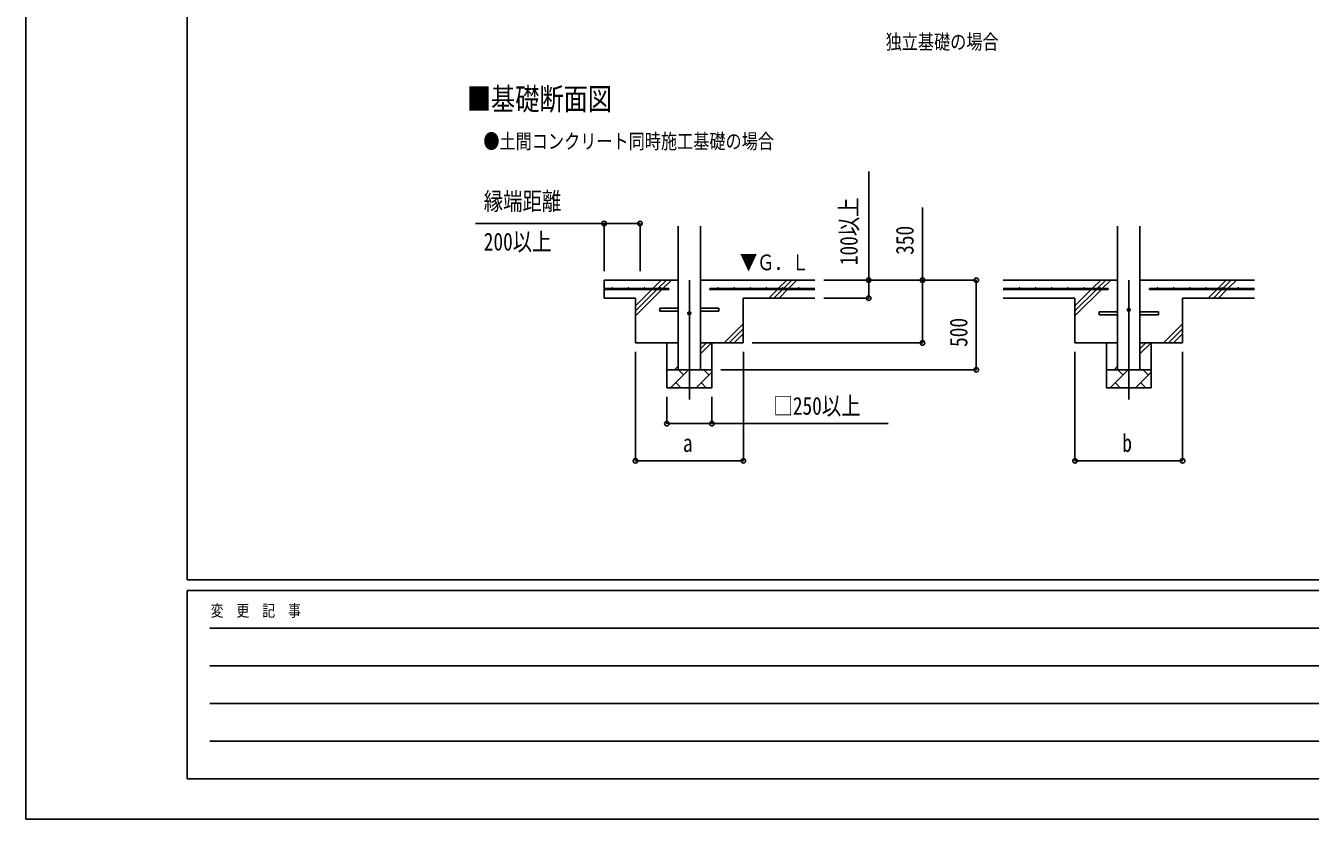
# Model space of a CAD drawing. Units: millimetres, scale not verified. Extents: x -12615 to 12615, y -8910 to 8910.
# Drawn here: x -12615 to -5453, y -8910 to -4487 of the extents above; entities that cross this region are included whole.
import ezdxf
from ezdxf.enums import TextEntityAlignment as Align

# ---------------------------------------------------------------- set-up
doc = ezdxf.new("R2010")
doc.units = ezdxf.units.MM
doc.header["$LTSCALE"] = 40
for name, color, linetype in [('0-2_USER1', 3, 'Continuous'), ('0-4_YKK_12', 2, 'Continuous'), ('0-5_YKK_13', 4, 'Continuous'), ('0-6_YKK_A1', 4, 'Continuous'), ('0-7_YKK_D', 6, 'Continuous'), ('0-8_YKK_ZWAK', 7, 'Continuous')]:
    doc.layers.add(name, color=color, linetype=linetype)
doc.styles.add('ＭＳ ゴシック', font='')
doc.styles.get('ＭＳ ゴシック').set_extended_font_data('MS Gothic')

msp = doc.modelspace()

# ---------------------------------------------------------------- linework, layer by layer
at = {"layer": '0-4_YKK_12'}
for p, q in [((-8914.94, -5905), (-8914.94, -6570.95)), ((-6464.94, -5905), (-6464.94, -6570.95))]:
    msp.add_line(p, q, dxfattribs=at)
at = {"layer": '0-5_YKK_13'}
for p, q in [((-9079.94, -6062), (-8977.44, -6062)), ((-9079.94, -6078), (-9079.94, -6062)), ((-9079.94, -6078), (-8977.44, -6078)), ((-8852.44, -6062), (-8749.94, -6062)), ((-8852.44, -6078), (-8749.94, -6078)), ((-8749.94, -6062), (-8749.94, -6078)), ((-6629.94, -6082), (-6527.44, -6082)), ((-6629.94, -6098), (-6629.94, -6082)), ((-6402.44, -6082), (-6299.94, -6082)), ((-6299.94, -6082), (-6299.94, -6098)), ((-6629.94, -6098), (-6527.44, -6098)), ((-6402.44, -6098), (-6299.94, -6098))]:
    msp.add_line(p, q, dxfattribs=at)
for centre in [(-8914.94, -6090), (-6464.94, -6070)]:
    msp.add_circle(centre, 8, dxfattribs=at)
at = {"layer": '0-6_YKK_A1'}
for p, q in [((-8977.44, -6405), (-8977.44, -5605)), ((-8852.44, -5605), (-8852.44, -6405)), ((-6527.44, -6405), (-6527.44, -5605)), ((-6402.44, -5605), (-6402.44, -6405)), ((-8977.44, -5905), (-9389.94, -5905)), ((-9389.94, -5905), (-9389.94, -6005)), ((-9119.01, -5952.5), (-9071.51, -5905)), ((-9090.72, -5952.5), (-9043.22, -5905)), ((-9062.44, -5952.5), (-9014.94, -5905)), ((-8214.94, -5905), (-8852.44, -5905)), ((-8419.01, -5952.5), (-8371.51, -5905)), ((-8390.72, -5952.5), (-8343.22, -5905)), ((-8362.44, -5952.5), (-8314.94, -5905)), ((-6527.44, -5905), (-7164.94, -5905)), ((-6669.01, -5952.5), (-6621.51, -5905)), ((-6640.72, -5952.5), (-6593.22, -5905)), ((-6612.44, -5952.5), (-6564.94, -5905)), ((-5764.94, -5905), (-6402.44, -5905)), ((-5969.01, -5952.5), (-5921.51, -5905)), ((-5940.72, -5952.5), (-5893.22, -5905)), ((-5912.44, -5952.5), (-5864.94, -5905)), ((-9029.94, -5952.5), (-9389.94, -5952.5)), ((-9029.94, -5957.5), (-9389.94, -5957.5)), ((-9214.94, -6005), (-9389.94, -6005)), ((-9214.94, -6105), (-9067.44, -5957.5)), ((-9214.94, -6048.43), (-9124.01, -5957.5)), ((-9214.94, -6076.72), (-9095.72, -5957.5)), ((-9214.94, -6005), (-9214.94, -6255)), ((-9029.94, -5952.5), (-9029.94, -5957.5)), ((-8799.94, -5952.5), (-8214.94, -5952.5)), ((-8799.94, -5952.5), (-8799.94, -5957.5)), ((-8799.94, -5957.5), (-8214.94, -5957.5)), ((-8214.94, -6005), (-8614.94, -6005)), ((-8614.94, -6005), (-8614.94, -6255)), ((-8471.51, -6005), (-8424.01, -5957.5)), ((-8443.22, -6005), (-8395.72, -5957.5)), ((-8414.94, -6005), (-8367.44, -5957.5)), ((-6579.94, -5952.5), (-7164.94, -5952.5)), ((-6579.94, -5957.5), (-7164.94, -5957.5)), ((-6764.94, -6005), (-7164.94, -6005)), ((-6764.94, -6105), (-6617.44, -5957.5)), ((-6764.94, -6048.43), (-6674.01, -5957.5)), ((-6764.94, -6076.72), (-6645.72, -5957.5)), ((-6764.94, -6005), (-6764.94, -6255)), ((-6579.94, -5952.5), (-6579.94, -5957.5)), ((-6349.94, -5952.5), (-5764.94, -5952.5)), ((-6349.94, -5952.5), (-6349.94, -5957.5)), ((-6349.94, -5957.5), (-5764.94, -5957.5)), ((-6164.94, -6005), (-6164.94, -6255)), ((-6164.94, -6005), (-5764.94, -6005)), ((-6021.51, -6005), (-5974.01, -5957.5)), ((-5993.22, -6005), (-5945.72, -5957.5)), ((-5964.94, -6005), (-5917.44, -5957.5)), ((-8721.51, -6255), (-8614.94, -6148.43)), ((-6271.51, -6255), (-6164.94, -6148.43)), ((-8693.22, -6255), (-8614.94, -6176.72)), ((-8664.94, -6255), (-8614.94, -6205)), ((-6243.22, -6255), (-6164.94, -6176.72)), ((-6214.94, -6255), (-6164.94, -6205)), ((-8977.44, -6255), (-9214.94, -6255)), ((-9039.94, -6255), (-9039.94, -6505)), ((-8852.44, -6316.67), (-8790.77, -6255)), ((-8852.44, -6288.38), (-8819.06, -6255)), ((-8614.94, -6255), (-8852.44, -6255)), ((-8789.94, -6255), (-8789.94, -6505)), ((-6527.44, -6255), (-6764.94, -6255)), ((-6589.94, -6255), (-6589.94, -6505)), ((-6402.44, -6316.67), (-6340.77, -6255)), ((-6402.44, -6288.38), (-6369.06, -6255)), ((-6164.94, -6255), (-6402.44, -6255)), ((-6339.94, -6255), (-6339.94, -6505)), ((-8789.94, -6405), (-9039.94, -6405)), ((-9019.2, -6505), (-8919.2, -6405)), ((-8997.34, -6405), (-8977.44, -6385.1)), ((-8947.76, -6433.55), (-8976.31, -6405)), ((-8877.78, -6505), (-8789.94, -6417.16)), ((-8806.34, -6433.55), (-8834.89, -6405)), ((-6339.94, -6405), (-6589.94, -6405)), ((-6569.2, -6505), (-6469.2, -6405)), ((-6547.34, -6405), (-6527.44, -6385.1)), ((-6497.76, -6433.55), (-6526.31, -6405)), ((-6427.78, -6505), (-6339.94, -6417.16)), ((-6356.34, -6433.55), (-6384.89, -6405)), ((-8789.94, -6505), (-9039.94, -6505)), ((-8990.65, -6476.45), (-8962.1, -6505)), ((-8849.23, -6476.45), (-8820.68, -6505)), ((-6339.94, -6505), (-6589.94, -6505)), ((-6540.65, -6476.45), (-6512.1, -6505)), ((-6399.23, -6476.45), (-6370.68, -6505))]:
    msp.add_line(p, q, dxfattribs=at)
for centre in [(-9344.94, -5950), (-9254.94, -5950), (-9164.94, -5950), (-9074.94, -5950), (-8754.94, -5950), (-8664.94, -5950), (-8574.94, -5950), (-8484.94, -5950), (-8394.94, -5950), (-8304.94, -5950), (-7074.94, -5950), (-6984.94, -5950), (-6894.94, -5950), (-6804.94, -5950), (-6714.94, -5950), (-6624.94, -5950), (-6304.94, -5950), (-6214.94, -5950), (-6124.94, -5950), (-6034.94, -5950), (-5944.94, -5950), (-5854.94, -5950)]:
    msp.add_circle(centre, 2.5, dxfattribs=at)
at = {"layer": '0-7_YKK_D'}
for p, q in [((-9389.94, -5589.74), (-10107.75, -5589.74)), ((-9389.94, -5855), (-9389.94, -5588.74)), ((-9389.94, -5589.74), (-9189.94, -5589.74)), ((-9189.94, -5855), (-9189.94, -5588.74)), ((-8164.94, -5905), (-7913.94, -5905)), ((-8164.94, -5905), (-7313.94, -5905)), ((-8164.94, -5905), (-7613.94, -5905)), ((-7314.94, -6405), (-7314.94, -5905)), ((-8164.94, -6005), (-7913.94, -6005)), ((-8564.94, -6255), (-7613.94, -6255)), ((-9214.94, -6305), (-9214.94, -6912.96)), ((-8613.94, -6305), (-8613.94, -6912.96)), ((-6764.94, -6305), (-6764.94, -6912.96)), ((-6164.94, -6305), (-6164.94, -6912.96)), ((-8739.94, -6405), (-7313.94, -6405)), ((-9039.94, -6555), (-9039.94, -6706)), ((-8789.94, -6555), (-8789.94, -6706)), ((-9214.94, -6911.96), (-8613.94, -6911.96)), ((-6764.94, -6911.96), (-6164.94, -6911.96))]:
    msp.add_line(p, q, dxfattribs=at)
for points in [[(-7914.94, -6005), (-7914.94, -5905), (-7914.94, -5300.4)], [(-7614.94, -6255), (-7614.94, -5905), (-7614.94, -5499.4)], [(-9039.94, -6705), (-8789.94, -6705), (-7806.61, -6705)]]:
    msp.add_lwpolyline(points, dxfattribs=at)
for centre in [(-9389.94, -5589.74), (-9189.94, -5589.74), (-7914.94, -5905), (-7614.94, -5905), (-7314.94, -5905), (-7914.94, -6005), (-7614.94, -6255), (-7314.94, -6405), (-9039.94, -6705), (-8789.94, -6705), (-9214.94, -6911.96), (-8613.94, -6911.96), (-6764.94, -6911.96), (-6164.94, -6911.96)]:
    msp.add_circle(centre, 12.75, dxfattribs=at)
at = {"layer": '0-8_YKK_ZWAK'}
for p, q in [((-11714.94, -7575), (-11714.94, 8325)), ((11685.06, -7575), (-11714.94, -7575)), ((-3914.94, -7635), (-11714.94, -7635)), ((-11714.94, -8685), (-11714.94, -7635)), ((-11587.44, -7845), (-4064.94, -7845)), ((-11587.44, -8055), (-4064.94, -8055)), ((-11587.44, -8265), (-4064.94, -8265)), ((-11587.44, -8475), (-4064.94, -8475)), ((-11714.94, -8685), (-3914.94, -8685))]:
    msp.add_line(p, q, dxfattribs=at)
msp.add_lwpolyline([(-12615, -8910), (12615, -8910), (12615, 8910), (-12615, 8910)], close=True, dxfattribs=at)

# ---------------------------------------------------------------- texts
at = {"layer": '0-2_USER1', "style": 'ＭＳ ゴシック', "width": 0.8}
for s, height, p in [('独立基礎の場合', 82.48, (-7820.61, -4643.15)), ('■基礎断面図', 123.7, (-10155.68, -4994.44)), ('●土間コンクリート同時施工基礎の場合', 82.48, (-10063.33, -5197.22))]:
    msp.add_text(s, height=height, dxfattribs=at).set_placement(p, align=Align.BOTTOM_LEFT)
at = {"layer": '0-6_YKK_A1', "style": 'ＭＳ ゴシック', "width": 0.8}
msp.add_text('▼Ｇ．Ｌ', height=87.98, dxfattribs=at).set_placement((-8632.79, -5876.55), align=Align.BOTTOM_LEFT)
at = {"layer": '0-7_YKK_D', "style": 'ＭＳ ゴシック', "width": 0.8}
for s, p in [('縁端距離', (-10061.14, -5544.74)), ('200以上', (-10061.14, -5769.74)), ('□250以上', (-8445.81, -6685)), ('a', (-8950.94, -6891.96)), ('b', (-6500.94, -6891.96))]:
    msp.add_text(s, height=98.97, dxfattribs=at).set_placement(p, align=Align.BOTTOM_LEFT)
for s, p in [('100以上', (-7946.94, -5822)), ('350', (-7634.94, -5764.2)), ('500', (-7334.94, -6277.4))]:
    msp.add_text(s, height=98.97, rotation=90, dxfattribs=at).set_placement(p, align=Align.BOTTOM_LEFT)
at = {"layer": '0-8_YKK_ZWAK', "style": 'ＭＳ ゴシック', "width": 0.8}
msp.add_text('変  更  記  事', height=65.98, dxfattribs=at).set_placement((-11583.93, -7800), align=Align.BOTTOM_LEFT)

doc.saveas('drawing.dxf')
